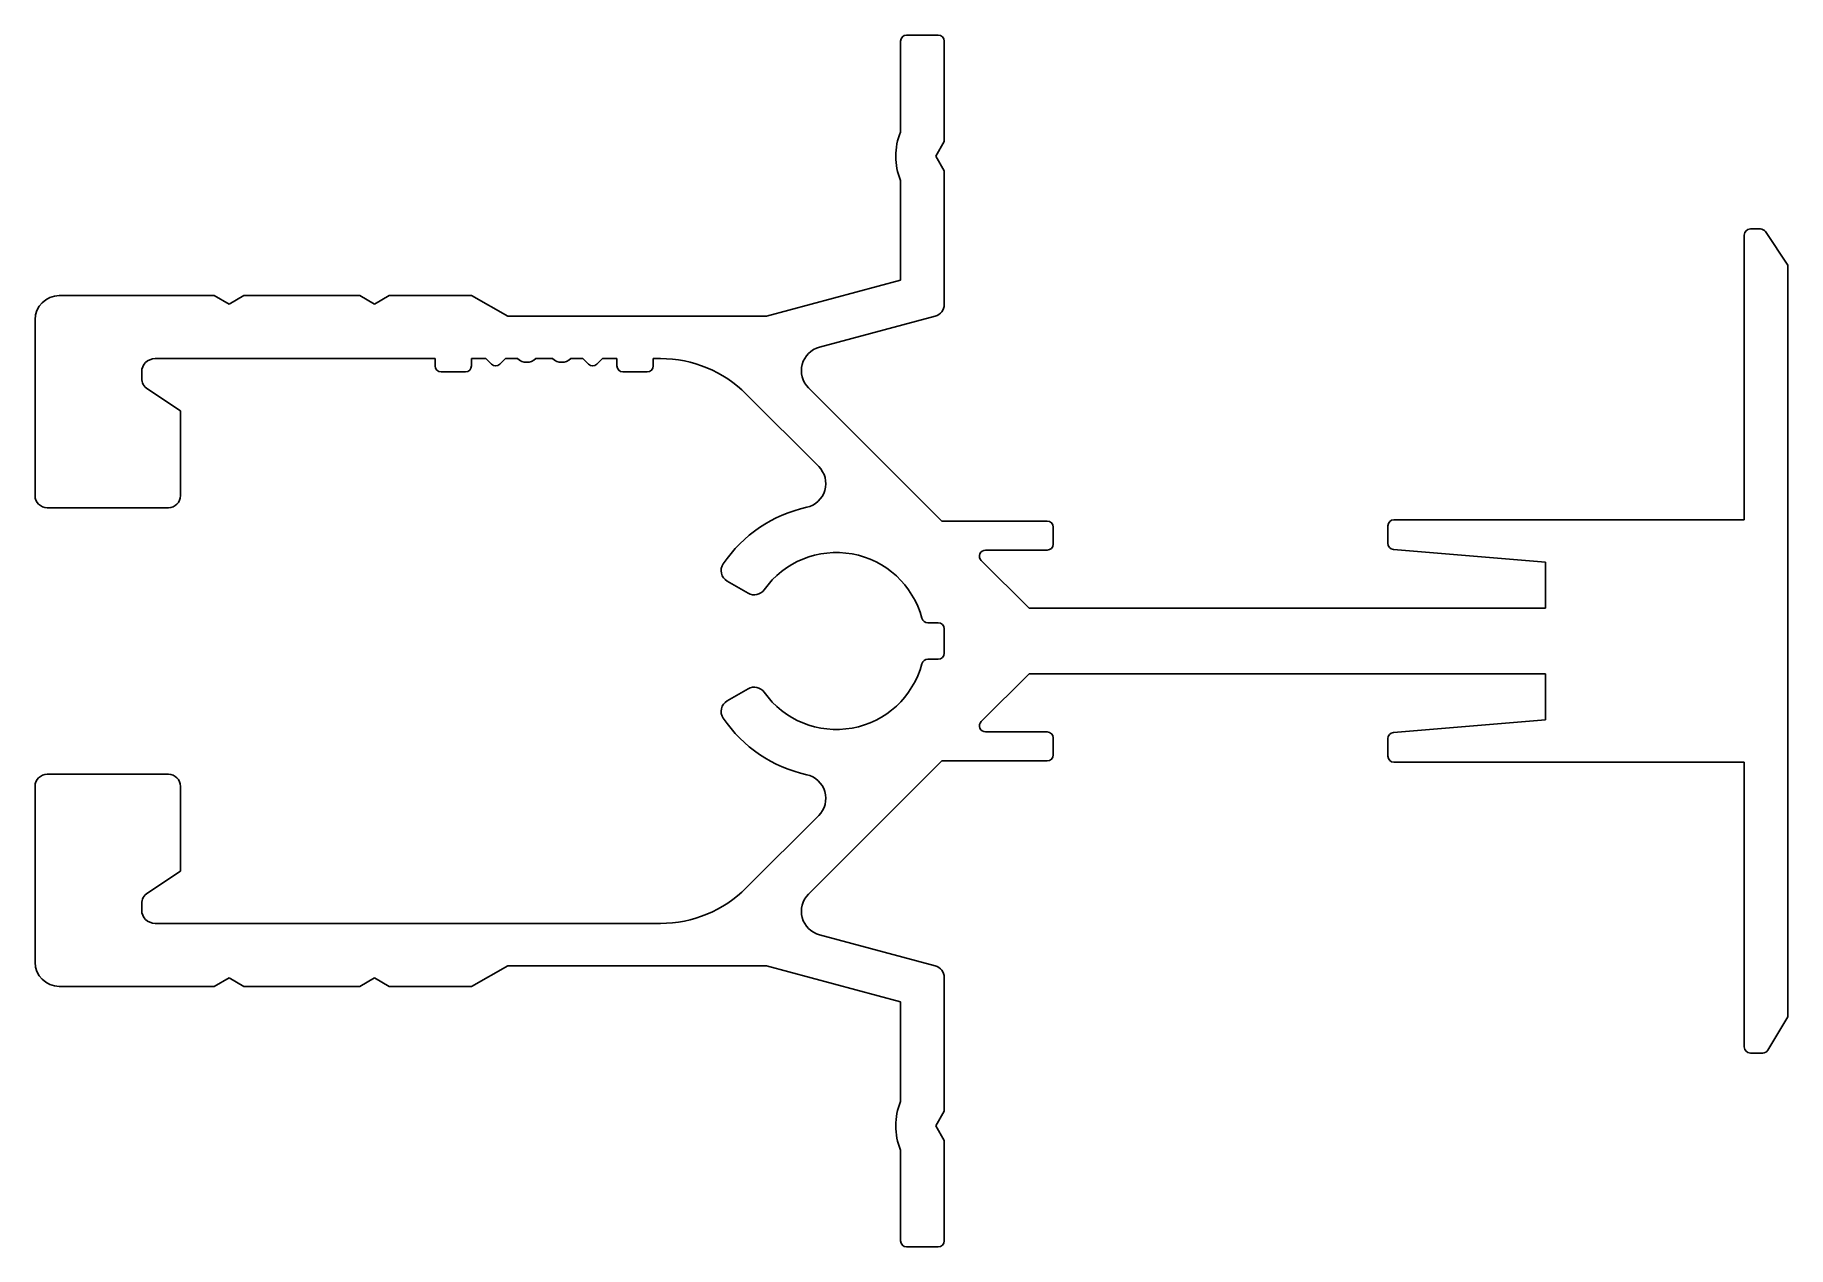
# Model space of a CAD drawing. Extents: x 1621.2 to 1693.5, y 2094.6 to 2144.6.
import ezdxf

# ---------------------------------------------------------------- set-up
doc = ezdxf.new("R2010")
doc.units = 0
doc.layers.get('0').update_dxf_attribs({"linetype": 'CONTINUOUS'})

msp = doc.modelspace()

# ---------------------------------------------------------------- linework, layer by layer
for p, q in [((1657.127, 2144.554), (1658.427, 2144.554)), ((1656.877, 2140.554), (1656.877, 2144.304)), ((1658.677, 2144.304), (1658.677, 2140.161)), ((1658.677, 2140.161), (1658.327, 2139.554)), ((1658.327, 2139.554), (1658.677, 2138.948)), ((1658.677, 2138.948), (1658.677, 2133.438)), ((1656.877, 2134.435), (1656.877, 2138.554)), ((1691.927, 2136.554), (1692.344, 2136.554)), ((1691.677, 2124.554), (1691.677, 2136.304)), ((1692.552, 2136.443), (1693.477, 2135.054)), ((1693.477, 2135.054), (1693.477, 2104.054)), ((1651.35, 2132.954), (1656.877, 2134.435)), ((1622.177, 2133.804), (1628.571, 2133.804)), ((1628.571, 2133.804), (1629.177, 2133.454)), ((1629.177, 2133.454), (1629.784, 2133.804)), ((1629.784, 2133.804), (1634.571, 2133.804)), ((1634.571, 2133.804), (1635.177, 2133.454)), ((1635.177, 2133.454), (1635.784, 2133.804)), ((1635.784, 2133.804), (1639.177, 2133.804)), ((1639.177, 2133.804), (1640.677, 2132.954)), ((1640.677, 2132.954), (1651.35, 2132.954)), ((1658.307, 2132.955), (1653.528, 2131.675)), ((1621.177, 2125.554), (1621.177, 2132.804)), ((1637.677, 2131.204), (1626.127, 2131.204)), ((1637.677, 2130.904), (1637.677, 2131.204)), ((1639.177, 2131.204), (1639.177, 2130.904)), ((1639.774, 2131.204), (1639.177, 2131.204)), ((1640.001, 2130.978), (1639.774, 2131.204)), ((1640.581, 2131.204), (1640.354, 2130.978)), ((1641.081, 2131.204), (1640.581, 2131.204)), ((1642.524, 2131.204), (1641.831, 2131.204)), ((1643.774, 2131.204), (1643.274, 2131.204)), ((1644.001, 2130.978), (1643.774, 2131.204)), ((1644.581, 2131.204), (1644.354, 2130.978)), ((1645.177, 2131.204), (1644.581, 2131.204)), ((1645.177, 2130.904), (1645.177, 2131.204)), ((1646.677, 2131.204), (1646.677, 2130.904)), ((1646.978, 2131.204), (1646.677, 2131.204)), ((1625.577, 2130.654), (1625.577, 2130.401)), ((1638.927, 2130.654), (1637.927, 2130.654)), ((1646.427, 2130.654), (1645.427, 2130.654)), ((1653.08, 2130.002), (1658.577, 2124.504)), ((1625.826, 2129.941), (1627.177, 2129.054)), ((1653.499, 2126.755), (1650.514, 2129.74)), ((1627.177, 2129.054), (1627.177, 2125.554)), ((1626.677, 2125.054), (1621.677, 2125.054)), ((1658.577, 2124.504), (1662.927, 2124.504)), ((1663.177, 2124.254), (1663.177, 2123.554)), ((1676.977, 2123.584), (1676.977, 2124.304)), ((1677.227, 2124.554), (1691.677, 2124.554)), ((1660.204, 2122.878), (1662.177, 2120.904)), ((1662.927, 2123.304), (1660.381, 2123.304)), ((1683.477, 2122.804), (1677.206, 2123.335)), ((1683.477, 2120.904), (1683.477, 2122.804)), ((1650.593, 2121.523), (1649.724, 2122.025)), ((1662.177, 2120.904), (1683.477, 2120.904)), ((1658.427, 2120.304), (1657.997, 2120.304)), ((1658.677, 2119.054), (1658.677, 2120.054)), ((1657.997, 2118.804), (1658.427, 2118.804)), ((1662.177, 2118.204), (1660.204, 2116.231)), ((1683.477, 2118.204), (1662.177, 2118.204)), ((1683.477, 2116.304), (1683.477, 2118.204)), ((1649.724, 2117.083), (1650.593, 2117.585)), ((1677.206, 2115.774), (1683.477, 2116.304)), ((1660.381, 2115.804), (1662.927, 2115.804)), ((1663.177, 2115.554), (1663.177, 2114.854)), ((1676.977, 2114.804), (1676.977, 2115.525)), ((1621.677, 2114.054), (1626.677, 2114.054)), ((1658.577, 2114.604), (1653.08, 2109.107)), ((1662.927, 2114.604), (1658.577, 2114.604)), ((1691.677, 2114.554), (1677.227, 2114.554)), ((1691.677, 2102.804), (1691.677, 2114.554)), ((1621.177, 2106.304), (1621.177, 2113.554)), ((1627.177, 2113.554), (1627.177, 2110.054)), ((1650.514, 2109.369), (1653.499, 2112.354)), ((1627.177, 2110.054), (1625.826, 2109.167)), ((1625.577, 2108.707), (1625.577, 2108.454)), ((1626.127, 2107.904), (1646.978, 2107.904)), ((1653.528, 2107.434), (1658.307, 2106.154)), ((1640.677, 2106.154), (1639.177, 2105.304)), ((1651.35, 2106.154), (1640.677, 2106.154)), ((1656.877, 2104.673), (1651.35, 2106.154)), ((1629.177, 2105.654), (1628.571, 2105.304)), ((1629.784, 2105.304), (1629.177, 2105.654)), ((1635.177, 2105.654), (1634.571, 2105.304)), ((1635.784, 2105.304), (1635.177, 2105.654)), ((1658.677, 2105.671), (1658.677, 2100.161)), ((1628.571, 2105.304), (1622.177, 2105.304)), ((1634.571, 2105.304), (1629.784, 2105.304)), ((1639.177, 2105.304), (1635.784, 2105.304)), ((1656.877, 2100.554), (1656.877, 2104.673)), ((1693.477, 2104.054), (1692.65, 2102.676)), ((1692.436, 2102.554), (1691.927, 2102.554)), ((1658.677, 2100.161), (1658.327, 2099.554)), ((1658.327, 2099.554), (1658.677, 2098.948)), ((1658.677, 2098.948), (1658.677, 2094.804)), ((1656.877, 2094.804), (1656.877, 2098.554)), ((1658.427, 2094.554), (1657.127, 2094.554))]:
    msp.add_line(p, q)
for centre, radius, start, end in [((1657.127, 2144.304), 0.25, 90, 180), ((1658.427, 2144.304), 0.25, 0, 90), ((1659.277, 2139.554), 2.6, 157.38014, 202.61986), ((1691.927, 2136.304), 0.25, 90, 180), ((1692.344, 2136.304), 0.25, 33.69007, 90), ((1622.177, 2132.804), 1, 90, 180), ((1658.177, 2133.438), 0.5, 285, 0), ((1653.787, 2130.709), 1, 105, 225), ((1626.127, 2130.654), 0.55, 90, 180), ((1637.927, 2130.904), 0.25, 180, 270), ((1638.927, 2130.904), 0.25, 270, 0), ((1640.177, 2131.154), 0.25, 225, 315), ((1641.456, 2131.598), 0.544, 226.39718, 313.60282), ((1642.899, 2131.598), 0.544, 226.39718, 313.60282), ((1644.177, 2131.154), 0.25, 225, 315), ((1645.427, 2130.904), 0.25, 180, 270), ((1646.427, 2130.904), 0.25, 270, 0), ((1646.978, 2126.204), 5, 45, 90), ((1626.127, 2130.401), 0.55, 180, 236.72511), ((1652.792, 2126.047), 1, 282.46883, 45), ((1621.677, 2125.554), 0.5, 180, 270), ((1626.677, 2125.554), 0.5, 270, 0), ((1654.227, 2119.554), 5.65, 102.46883, 145.67561), ((1662.927, 2124.254), 0.25, 0, 90), ((1677.227, 2124.304), 0.25, 90, 180), ((1662.927, 2123.554), 0.25, 270, 0), ((1677.227, 2123.584), 0.25, 180, 265.16342), ((1649.974, 2122.458), 0.5, 145.67561, 240), ((1654.227, 2119.554), 3.65, 14.85717, 144.63083), ((1660.381, 2123.054), 0.25, 90, 225), ((1650.843, 2121.956), 0.5, 240, 324.63083), ((1657.997, 2120.554), 0.25, 194.85717, 270), ((1658.427, 2120.054), 0.25, 0, 90), ((1654.227, 2119.554), 3.65, 215.36917, 345.14283), ((1657.997, 2118.554), 0.25, 90, 165.14283), ((1658.427, 2119.054), 0.25, 270, 0), ((1649.974, 2116.65), 0.5, 120, 214.32439), ((1650.843, 2117.152), 0.5, 35.36917, 120), ((1654.227, 2119.554), 5.65, 214.32439, 257.53117), ((1660.381, 2116.054), 0.25, 135, 270), ((1662.927, 2115.554), 0.25, 0, 90), ((1677.227, 2115.525), 0.25, 94.83658, 180), ((1662.927, 2114.854), 0.25, 270, 0), ((1677.227, 2114.804), 0.25, 180, 270), ((1621.677, 2113.554), 0.5, 90, 180), ((1626.677, 2113.554), 0.5, 0, 90), ((1652.792, 2113.061), 1, 315, 77.53117), ((1626.127, 2108.707), 0.55, 123.27489, 180), ((1646.978, 2112.904), 5, 270, 315), ((1653.787, 2108.4), 1, 135, 255), ((1626.127, 2108.454), 0.55, 180, 270), ((1622.177, 2106.304), 1, 180, 270), ((1658.177, 2105.671), 0.5, 0, 75), ((1691.927, 2102.804), 0.25, 180, 270), ((1692.436, 2102.804), 0.25, 270, 329.03624), ((1659.277, 2099.554), 2.6, 157.38014, 202.61986), ((1657.127, 2094.804), 0.25, 180, 270), ((1658.427, 2094.804), 0.25, 270, 0)]:
    msp.add_arc(centre, radius, start, end)

doc.saveas('drawing.dxf')
